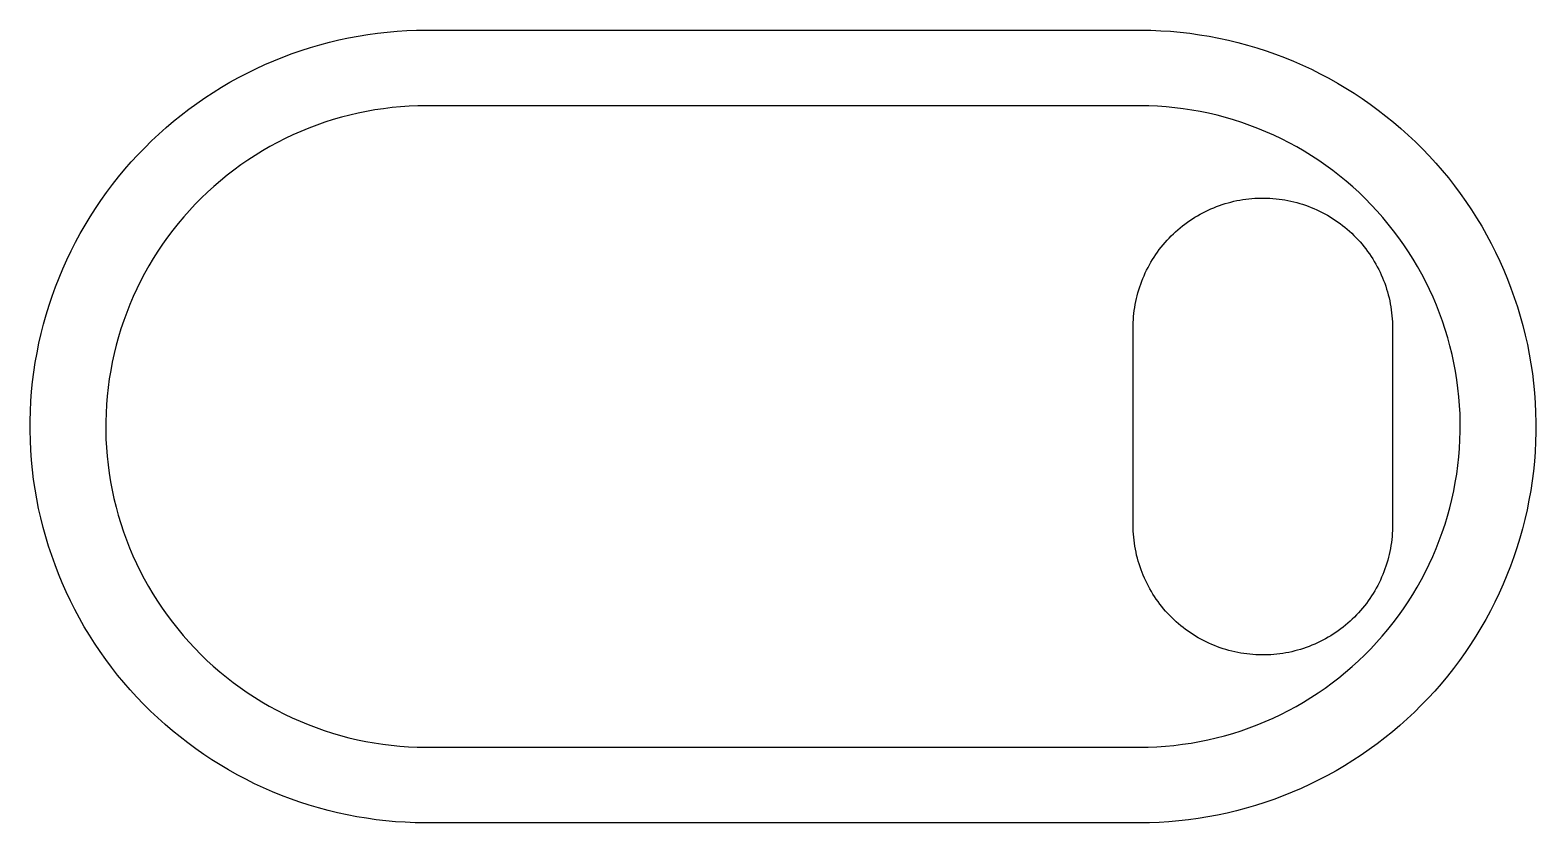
# Model space of a CAD drawing. Header units: millimetres. Extents: x 0 to 20.9, y 0 to 11.
import ezdxf

# ---------------------------------------------------------------- set-up
doc = ezdxf.new("R2010")
doc.units = ezdxf.units.MM
doc.layers.add('PAD_CUT', color=7, linetype='Continuous')
doc.layers.add('POD_OUTLINE', color=7, linetype='Continuous')

msp = doc.modelspace()

# ---------------------------------------------------------------- linework, layer by layer
at = {"layer": 'PAD_CUT'}
for points in [[(15.4, 1.05), (15.5194, 1.0516), (15.6387, 1.0564), (15.7578, 1.0644), (15.8767, 1.0756), (15.9952, 1.09), (16.1133, 1.1075), (16.2309, 1.1283), (16.3479, 1.1521), (16.4642, 1.1791), (16.5797, 1.2092), (16.6944, 1.2424), (16.8082, 1.2787), (16.9209, 1.318), (17.0326, 1.3603), (17.143, 1.4056), (17.2523, 1.4538), (17.3601, 1.505), (17.4666, 1.559), (17.5716, 1.6159), (17.675, 1.6755), (17.7768, 1.7379), (17.8769, 1.803), (17.9752, 1.8708), (18.0716, 1.9412), (18.1661, 2.0142), (18.2587, 2.0896), (18.3491, 2.1676), (18.4375, 2.2479), (18.5236, 2.3305), (18.6075, 2.4155), (18.6891, 2.5026), (18.7684, 2.592), (18.8452, 2.6834), (18.9195, 2.7768), (18.9913, 2.8722), (19.0605, 2.9695), (19.1271, 3.0686), (19.1909, 3.1695), (19.2521, 3.272), (19.3105, 3.3762), (19.3661, 3.4819), (19.4188, 3.589), (19.4686, 3.6975), (19.5155, 3.8073), (19.5594, 3.9183), (19.6004, 4.0305), (19.6383, 4.1437), (19.6731, 4.2579), (19.7049, 4.373), (19.7336, 4.4889), (19.7592, 4.6055), (19.7816, 4.7228), (19.8009, 4.8406), (19.817, 4.9589), (19.8299, 5.0776), (19.8396, 5.1966), (19.8462, 5.3158), (19.8495, 5.4352), (19.8497, 5.5546), (19.8466, 5.6739), (19.8403, 5.7932), (19.8309, 5.9122), (19.8182, 6.0309), (19.8024, 6.1493), (19.7834, 6.2671), (19.7612, 6.3845), (19.7359, 6.5011), (19.7075, 6.6171), (19.676, 6.7323), (19.6414, 6.8465), (19.6037, 6.9598), (19.5631, 7.0721), (19.5194, 7.1832), (19.4727, 7.2931), (19.4232, 7.4018), (19.3707, 7.509), (19.3154, 7.6148), (19.2572, 7.7191), (19.1963, 7.8218), (19.1326, 7.9228), (19.0663, 8.0221), (18.9973, 8.1195), (18.9257, 8.2151), (18.8516, 8.3087), (18.775, 8.4003), (18.696, 8.4898), (18.6146, 8.5771), (18.5309, 8.6623), (18.4449, 8.7451), (18.3568, 8.8256), (18.2665, 8.9038), (18.1741, 8.9795), (18.0798, 9.0526), (17.9835, 9.1232), (17.8854, 9.1912), (17.7855, 9.2566), (17.6838, 9.3192), (17.5805, 9.3791), (17.4757, 9.4362), (17.3693, 9.4905), (17.2616, 9.5419), (17.1525, 9.5904), (17.0421, 9.6359), (16.9305, 9.6785), (16.8179, 9.7181), (16.7042, 9.7546), (16.5896, 9.788), (16.4741, 9.8184), (16.3579, 9.8457), (16.241, 9.8698), (16.1234, 9.8908), (16.0054, 9.9086), (15.8869, 9.9233), (15.768, 9.9348), (15.6489, 9.943), (15.5296, 9.9481), (15.4102, 9.95), (15.2908, 9.95), (15.1714, 9.95), (15.052, 9.95), (14.9326, 9.95), (14.8132, 9.95), (14.6938, 9.95), (14.5744, 9.95), (14.455, 9.95), (14.3356, 9.95), (14.2162, 9.95), (14.0968, 9.95), (13.9774, 9.95), (13.858, 9.95), (13.7386, 9.95), (13.6192, 9.95), (13.4998, 9.95), (13.3804, 9.95), (13.261, 9.95), (13.1416, 9.95), (13.0222, 9.95), (12.9028, 9.95), (12.7834, 9.95), (12.664, 9.95), (12.5446, 9.95), (12.4252, 9.95), (12.3058, 9.95), (12.1864, 9.95), (12.067, 9.95), (11.9476, 9.95), (11.8282, 9.95), (11.7088, 9.95), (11.5894, 9.95), (11.47, 9.95), (11.3506, 9.95), (11.2312, 9.95), (11.1118, 9.95), (10.9924, 9.95), (10.873, 9.95), (10.7536, 9.95), (10.6342, 9.95), (10.5148, 9.95), (10.3954, 9.95), (10.276, 9.95), (10.1566, 9.95), (10.0372, 9.95), (9.9178, 9.95), (9.7984, 9.95), (9.679, 9.95), (9.5596, 9.95), (9.4402, 9.95), (9.3208, 9.95), (9.2014, 9.95), (9.082, 9.95), (8.9626, 9.95), (8.8432, 9.95), (8.7238, 9.95), (8.6044, 9.95), (8.485, 9.95), (8.3656, 9.95), (8.2462, 9.95), (8.1268, 9.95), (8.0074, 9.95), (7.888, 9.95), (7.7686, 9.95), (7.6492, 9.95), (7.5298, 9.95), (7.4104, 9.95), (7.291, 9.95), (7.1716, 9.95), (7.0522, 9.95), (6.9328, 9.95), (6.8134, 9.95), (6.694, 9.95), (6.5746, 9.95), (6.4552, 9.95), (6.3358, 9.95), (6.2164, 9.95), (6.097, 9.95), (5.9776, 9.95), (5.8582, 9.95), (5.7388, 9.95), (5.6194, 9.95), (5.5, 9.95), (5.3806, 9.9484), (5.2613, 9.9436), (5.1422, 9.9356), (5.0233, 9.9244), (4.9048, 9.91), (4.7867, 9.8925), (4.6691, 9.8717), (4.5521, 9.8479), (4.4358, 9.8209), (4.3203, 9.7908), (4.2056, 9.7576), (4.0918, 9.7213), (3.9791, 9.682), (3.8674, 9.6397), (3.757, 9.5944), (3.6477, 9.5462), (3.5399, 9.495), (3.4334, 9.441), (3.3284, 9.3841), (3.225, 9.3245), (3.1232, 9.2621), (3.0231, 9.197), (2.9248, 9.1292), (2.8284, 9.0588), (2.7339, 8.9858), (2.6413, 8.9104), (2.5509, 8.8324), (2.4625, 8.7521), (2.3764, 8.6695), (2.2925, 8.5845), (2.2109, 8.4974), (2.1316, 8.408), (2.0548, 8.3166), (1.9805, 8.2232), (1.9087, 8.1278), (1.8395, 8.0305), (1.7729, 7.9314), (1.7091, 7.8305), (1.6479, 7.728), (1.5895, 7.6238), (1.5339, 7.5181), (1.4812, 7.411), (1.4314, 7.3025), (1.3845, 7.1927), (1.3406, 7.0817), (1.2996, 6.9695), (1.2617, 6.8563), (1.2269, 6.7421), (1.1951, 6.627), (1.1664, 6.5111), (1.1408, 6.3945), (1.1184, 6.2772), (1.0991, 6.1594), (1.083, 6.0411), (1.0701, 5.9224), (1.0604, 5.8034), (1.0538, 5.6842), (1.0505, 5.5648), (1.0503, 5.4454), (1.0534, 5.3261), (1.0597, 5.2068), (1.0691, 5.0878), (1.0818, 4.9691), (1.0976, 4.8507), (1.1166, 4.7329), (1.1388, 4.6155), (1.1641, 4.4989), (1.1925, 4.3829), (1.224, 4.2677), (1.2586, 4.1535), (1.2963, 4.0402), (1.3369, 3.9279), (1.3806, 3.8168), (1.4273, 3.7069), (1.4768, 3.5982), (1.5293, 3.491), (1.5846, 3.3852), (1.6428, 3.2809), (1.7037, 3.1782), (1.7674, 3.0772), (1.8337, 2.9779), (1.9027, 2.8805), (1.9743, 2.7849), (2.0484, 2.6913), (2.125, 2.5997), (2.204, 2.5102), (2.2854, 2.4229), (2.3691, 2.3377), (2.4551, 2.2549), (2.5432, 2.1744), (2.6335, 2.0962), (2.7259, 2.0205), (2.8202, 1.9474), (2.9165, 1.8768), (3.0146, 1.8088), (3.1145, 1.7434), (3.2162, 1.6808), (3.3195, 1.6209), (3.4243, 1.5638), (3.5307, 1.5095), (3.6384, 1.4581), (3.7475, 1.4096), (3.8579, 1.3641), (3.9695, 1.3215), (4.0821, 1.2819), (4.1958, 1.2454), (4.3104, 1.212), (4.4259, 1.1816), (4.5421, 1.1543), (4.659, 1.1302), (4.7766, 1.1092), (4.8946, 1.0914), (5.0131, 1.0767), (5.132, 1.0652), (5.2511, 1.057), (5.3704, 1.0519), (5.4898, 1.05), (5.6092, 1.05), (5.7286, 1.05), (5.848, 1.05), (5.9674, 1.05), (6.0868, 1.05), (6.2062, 1.05), (6.3256, 1.05), (6.445, 1.05), (6.5644, 1.05), (6.6838, 1.05), (6.8032, 1.05), (6.9226, 1.05), (7.042, 1.05), (7.1614, 1.05), (7.2808, 1.05), (7.4002, 1.05), (7.5196, 1.05), (7.639, 1.05), (7.7584, 1.05), (7.8778, 1.05), (7.9972, 1.05), (8.1166, 1.05), (8.236, 1.05), (8.3554, 1.05), (8.4748, 1.05), (8.5942, 1.05), (8.7136, 1.05), (8.833, 1.05), (8.9524, 1.05), (9.0718, 1.05), (9.1912, 1.05), (9.3106, 1.05), (9.43, 1.05), (9.5494, 1.05), (9.6688, 1.05), (9.7882, 1.05), (9.9076, 1.05), (10.027, 1.05), (10.1464, 1.05), (10.2658, 1.05), (10.3852, 1.05), (10.5046, 1.05), (10.624, 1.05), (10.7434, 1.05), (10.8628, 1.05), (10.9822, 1.05), (11.1016, 1.05), (11.221, 1.05), (11.3404, 1.05), (11.4598, 1.05), (11.5792, 1.05), (11.6986, 1.05), (11.818, 1.05), (11.9374, 1.05), (12.0568, 1.05), (12.1762, 1.05), (12.2956, 1.05), (12.415, 1.05), (12.5344, 1.05), (12.6538, 1.05), (12.7732, 1.05), (12.8926, 1.05), (13.012, 1.05), (13.1314, 1.05), (13.2508, 1.05), (13.3702, 1.05), (13.4896, 1.05), (13.609, 1.05), (13.7284, 1.05), (13.8478, 1.05), (13.9672, 1.05), (14.0866, 1.05), (14.206, 1.05), (14.3254, 1.05), (14.4448, 1.05), (14.5642, 1.05), (14.6836, 1.05), (14.803, 1.05), (14.9224, 1.05), (15.0418, 1.05), (15.1612, 1.05), (15.2806, 1.05)], [(15.31, 4.13), (15.31, 4.172), (15.31, 4.2139), (15.31, 4.2559), (15.31, 4.2979), (15.31, 4.3399), (15.31, 4.3818), (15.31, 4.4238), (15.31, 4.4658), (15.31, 4.5078), (15.31, 4.5497), (15.31, 4.5917), (15.31, 4.6337), (15.31, 4.6757), (15.31, 4.7176), (15.31, 4.7596), (15.31, 4.8016), (15.31, 4.8436), (15.31, 4.8855), (15.31, 4.9275), (15.31, 4.9695), (15.31, 5.0115), (15.31, 5.0534), (15.31, 5.0954), (15.31, 5.1374), (15.31, 5.1794), (15.31, 5.2213), (15.31, 5.2633), (15.31, 5.3053), (15.31, 5.3473), (15.31, 5.3892), (15.31, 5.4312), (15.31, 5.4732), (15.31, 5.5152), (15.31, 5.5571), (15.31, 5.5991), (15.31, 5.6411), (15.31, 5.6831), (15.31, 5.725), (15.31, 5.767), (15.31, 5.809), (15.31, 5.8509), (15.31, 5.8929), (15.31, 5.9349), (15.31, 5.9769), (15.31, 6.0188), (15.31, 6.0608), (15.31, 6.1028), (15.31, 6.1448), (15.31, 6.1867), (15.31, 6.2287), (15.31, 6.2707), (15.31, 6.3127), (15.31, 6.3546), (15.31, 6.3966), (15.31, 6.4386), (15.31, 6.4806), (15.31, 6.5225), (15.31, 6.5645), (15.31, 6.6065), (15.31, 6.6485), (15.31, 6.6904), (15.31, 6.7324), (15.31, 6.7744), (15.31, 6.8164), (15.31, 6.8583), (15.3103, 6.9003), (15.3115, 6.9423), (15.3136, 6.9842), (15.3168, 7.026), (15.3209, 7.0678), (15.326, 7.1095), (15.3321, 7.151), (15.3391, 7.1924), (15.3471, 7.2336), (15.3561, 7.2746), (15.366, 7.3154), (15.3768, 7.3559), (15.3886, 7.3962), (15.4014, 7.4362), (15.415, 7.4759), (15.4296, 7.5152), (15.4451, 7.5542), (15.4615, 7.5929), (15.4788, 7.6311), (15.497, 7.6689), (15.5161, 7.7063), (15.536, 7.7433), (15.5568, 7.7797), (15.5785, 7.8157), (15.6009, 7.8512), (15.6242, 7.8861), (15.6483, 7.9204), (15.6732, 7.9542), (15.6989, 7.9875), (15.7253, 8.0201), (15.7525, 8.052), (15.7804, 8.0834), (15.8091, 8.114), (15.8384, 8.144), (15.8685, 8.1733), (15.8992, 8.2019), (15.9306, 8.2298), (15.9626, 8.2569), (15.9953, 8.2833), (16.0285, 8.3089), (16.0624, 8.3337), (16.0968, 8.3578), (16.1318, 8.381), (16.1673, 8.4034), (16.2033, 8.4249), (16.2398, 8.4457), (16.2768, 8.4655), (16.3142, 8.4845), (16.352, 8.5026), (16.3903, 8.5199), (16.429, 8.5362), (16.468, 8.5516), (16.5074, 8.5661), (16.5471, 8.5797), (16.5871, 8.5924), (16.6274, 8.6041), (16.668, 8.6149), (16.7088, 8.6247), (16.7498, 8.6336), (16.7911, 8.6415), (16.8324, 8.6485), (16.874, 8.6545), (16.9157, 8.6595), (16.9574, 8.6635), (16.9993, 8.6666), (17.0412, 8.6687), (17.0832, 8.6698), (17.1252, 8.6699), (17.1671, 8.6691), (17.2091, 8.6673), (17.2509, 8.6645), (17.2927, 8.6607), (17.3344, 8.656), (17.376, 8.6502), (17.4175, 8.6435), (17.4587, 8.6359), (17.4998, 8.6273), (17.5407, 8.6177), (17.5813, 8.6072), (17.6217, 8.5957), (17.6618, 8.5833), (17.7016, 8.57), (17.7411, 8.5558), (17.7802, 8.5406), (17.819, 8.5245), (17.8574, 8.5075), (17.8953, 8.4896), (17.9329, 8.4709), (17.97, 8.4513), (18.0066, 8.4308), (18.0428, 8.4095), (18.0784, 8.3873), (18.1135, 8.3643), (18.1481, 8.3405), (18.1821, 8.3159), (18.2155, 8.2905), (18.2484, 8.2643), (18.2806, 8.2374), (18.3121, 8.2097), (18.343, 8.1813), (18.3733, 8.1522), (18.4028, 8.1224), (18.4317, 8.0919), (18.4598, 8.0608), (18.4872, 8.029), (18.5139, 7.9966), (18.5397, 7.9635), (18.5649, 7.9299), (18.5892, 7.8957), (18.6127, 7.8609), (18.6354, 7.8256), (18.6573, 7.7898), (18.6783, 7.7535), (18.6985, 7.7167), (18.7178, 7.6794), (18.7362, 7.6417), (18.7537, 7.6035), (18.7704, 7.565), (18.7862, 7.5261), (18.801, 7.4869), (18.8149, 7.4473), (18.8279, 7.4073), (18.84, 7.3671), (18.8511, 7.3267), (18.8613, 7.2859), (18.8705, 7.245), (18.8788, 7.2039), (18.8861, 7.1625), (18.8924, 7.121), (18.8978, 7.0794), (18.9022, 7.0377), (18.9056, 6.9958), (18.908, 6.9539), (18.9095, 6.912), (18.91, 6.87), (18.91, 6.828), (18.91, 6.7861), (18.91, 6.7441), (18.91, 6.7021), (18.91, 6.6601), (18.91, 6.6182), (18.91, 6.5762), (18.91, 6.5342), (18.91, 6.4922), (18.91, 6.4503), (18.91, 6.4083), (18.91, 6.3663), (18.91, 6.3243), (18.91, 6.2824), (18.91, 6.2404), (18.91, 6.1984), (18.91, 6.1564), (18.91, 6.1145), (18.91, 6.0725), (18.91, 6.0305), (18.91, 5.9885), (18.91, 5.9466), (18.91, 5.9046), (18.91, 5.8626), (18.91, 5.8206), (18.91, 5.7787), (18.91, 5.7367), (18.91, 5.6947), (18.91, 5.6527), (18.91, 5.6108), (18.91, 5.5688), (18.91, 5.5268), (18.91, 5.4848), (18.91, 5.4429), (18.91, 5.4009), (18.91, 5.3589), (18.91, 5.3169), (18.91, 5.275), (18.91, 5.233), (18.91, 5.191), (18.91, 5.1491), (18.91, 5.1071), (18.91, 5.0651), (18.91, 5.0231), (18.91, 4.9812), (18.91, 4.9392), (18.91, 4.8972), (18.91, 4.8552), (18.91, 4.8133), (18.91, 4.7713), (18.91, 4.7293), (18.91, 4.6873), (18.91, 4.6454), (18.91, 4.6034), (18.91, 4.5614), (18.91, 4.5194), (18.91, 4.4775), (18.91, 4.4355), (18.91, 4.3935), (18.91, 4.3515), (18.91, 4.3096), (18.91, 4.2676), (18.91, 4.2256), (18.91, 4.1836), (18.91, 4.1417), (18.9097, 4.0997), (18.9085, 4.0577), (18.9064, 4.0158), (18.9032, 3.974), (18.8991, 3.9322), (18.894, 3.8905), (18.8879, 3.849), (18.8809, 3.8076), (18.8729, 3.7664), (18.8639, 3.7254), (18.854, 3.6846), (18.8432, 3.6441), (18.8314, 3.6038), (18.8186, 3.5638), (18.805, 3.5241), (18.7904, 3.4848), (18.7749, 3.4458), (18.7585, 3.4071), (18.7412, 3.3689), (18.723, 3.3311), (18.7039, 3.2937), (18.684, 3.2567), (18.6632, 3.2203), (18.6415, 3.1843), (18.6191, 3.1488), (18.5958, 3.1139), (18.5717, 3.0796), (18.5468, 3.0458), (18.5211, 3.0125), (18.4947, 2.9799), (18.4675, 2.948), (18.4396, 2.9166), (18.4109, 2.886), (18.3816, 2.856), (18.3515, 2.8267), (18.3208, 2.7981), (18.2894, 2.7702), (18.2574, 2.7431), (18.2247, 2.7167), (18.1915, 2.6911), (18.1576, 2.6663), (18.1232, 2.6422), (18.0882, 2.619), (18.0527, 2.5966), (18.0167, 2.5751), (17.9802, 2.5543), (17.9432, 2.5345), (17.9058, 2.5155), (17.868, 2.4974), (17.8297, 2.4801), (17.791, 2.4638), (17.752, 2.4484), (17.7126, 2.4339), (17.6729, 2.4203), (17.6329, 2.4076), (17.5926, 2.3959), (17.552, 2.3851), (17.5112, 2.3753), (17.4702, 2.3664), (17.4289, 2.3585), (17.3876, 2.3515), (17.346, 2.3455), (17.3043, 2.3405), (17.2626, 2.3365), (17.2207, 2.3334), (17.1788, 2.3313), (17.1368, 2.3302), (17.0948, 2.3301), (17.0529, 2.3309), (17.0109, 2.3327), (16.9691, 2.3355), (16.9273, 2.3393), (16.8856, 2.344), (16.844, 2.3498), (16.8025, 2.3565), (16.7613, 2.3641), (16.7202, 2.3727), (16.6793, 2.3823), (16.6387, 2.3928), (16.5983, 2.4043), (16.5582, 2.4167), (16.5184, 2.43), (16.4789, 2.4442), (16.4398, 2.4594), (16.401, 2.4755), (16.3626, 2.4925), (16.3247, 2.5104), (16.2871, 2.5291), (16.25, 2.5487), (16.2134, 2.5692), (16.1772, 2.5905), (16.1416, 2.6127), (16.1065, 2.6357), (16.0719, 2.6595), (16.0379, 2.6841), (16.0045, 2.7095), (15.9716, 2.7357), (15.9394, 2.7626), (15.9079, 2.7903), (15.877, 2.8187), (15.8467, 2.8478), (15.8172, 2.8776), (15.7883, 2.9081), (15.7602, 2.9392), (15.7328, 2.971), (15.7061, 3.0034), (15.6803, 3.0365), (15.6551, 3.0701), (15.6308, 3.1043), (15.6073, 3.1391), (15.5846, 3.1744), (15.5627, 3.2102), (15.5417, 3.2465), (15.5215, 3.2833), (15.5022, 3.3206), (15.4838, 3.3583), (15.4663, 3.3965), (15.4496, 3.435), (15.4338, 3.4739), (15.419, 3.5131), (15.4051, 3.5527), (15.3921, 3.5927), (15.38, 3.6329), (15.3689, 3.6733), (15.3587, 3.7141), (15.3495, 3.755), (15.3412, 3.7961), (15.3339, 3.8375), (15.3276, 3.879), (15.3222, 3.9206), (15.3178, 3.9623), (15.3144, 4.0042), (15.312, 4.0461), (15.3105, 4.088)]]:
    msp.add_lwpolyline(points, close=True, dxfattribs=at)
at = {"layer": 'POD_OUTLINE'}
msp.add_lwpolyline([(15.4, 0), (15.2641, 0), (15.1282, 0), (14.9923, 0), (14.8564, 0), (14.7205, 0), (14.5846, 0), (14.4487, 0), (14.3128, 0), (14.177, 0), (14.0411, 0), (13.9052, 0), (13.7693, 0), (13.6334, 0), (13.4975, 0), (13.3616, 0), (13.2257, 0), (13.0898, 0), (12.9539, 0), (12.818, 0), (12.6821, 0), (12.5462, 0), (12.4103, 0), (12.2744, 0), (12.1385, 0), (12.0027, 0), (11.8668, 0), (11.7309, 0), (11.595, 0), (11.4591, 0), (11.3232, 0), (11.1873, 0), (11.0514, 0), (10.9155, 0), (10.7796, 0), (10.6437, 0), (10.5078, 0), (10.3719, 0), (10.236, 0), (10.1001, 0), (9.9642, 0), (9.8284, 0), (9.6925, 0), (9.5566, 0), (9.4207, 0), (9.2848, 0), (9.1489, 0), (9.013, 0), (8.8771, 0), (8.7412, 0), (8.6053, 0), (8.4694, 0), (8.3335, 0), (8.1976, 0), (8.0617, 0), (7.9258, 0), (7.7899, 0), (7.6541, 0), (7.5182, 0), (7.3823, 0), (7.2464, 0), (7.1105, 0), (6.9746, 0), (6.8387, 0), (6.7028, 0), (6.5669, 0), (6.431, 0), (6.2951, 0), (6.1592, 0), (6.0233, 0), (5.8874, 0), (5.7515, 0), (5.6156, 0), (5.4798, 0), (5.3439, 0.0022), (5.2081, 0.0078), (5.0725, 0.0166), (4.9372, 0.0289), (4.8022, 0.0444), (4.6676, 0.0634), (4.5335, 0.0856), (4.4001, 0.1111), (4.2673, 0.1399), (4.1352, 0.172), (4.004, 0.2074), (3.8737, 0.2459), (3.7444, 0.2877), (3.6162, 0.3327), (3.4891, 0.3808), (3.3632, 0.432), (3.2387, 0.4864), (3.1155, 0.5438), (2.9938, 0.6042), (2.8736, 0.6676), (2.755, 0.734), (2.6381, 0.8032), (2.5229, 0.8754), (2.4096, 0.9503), (2.2981, 1.0281), (2.1886, 1.1086), (2.0811, 1.1917), (1.9758, 1.2775), (1.8725, 1.3658), (1.7715, 1.4567), (1.6727, 1.5501), (1.5763, 1.6458), (1.4823, 1.7439), (1.3907, 1.8443), (1.3017, 1.947), (1.2152, 2.0518), (1.1313, 2.1587), (1.0501, 2.2677), (0.9716, 2.3786), (0.8958, 2.4914), (0.8229, 2.6061), (0.7528, 2.7225), (0.6857, 2.8406), (0.6214, 2.9604), (0.5602, 3.0817), (0.5019, 3.2045), (0.4468, 3.3286), (0.3947, 3.4542), (0.3457, 3.5809), (0.2998, 3.7088), (0.2572, 3.8379), (0.2177, 3.9679), (0.1815, 4.0989), (0.1485, 4.2307), (0.1187, 4.3633), (0.0923, 4.4966), (0.0692, 4.6305), (0.0493, 4.7649), (0.0328, 4.8998), (0.0197, 5.0351), (0.0099, 5.1706), (0.0034, 5.3063), (0.0003, 5.4422), (0.0006, 5.5781), (0.0042, 5.7139), (0.0111, 5.8496), (0.0214, 5.9851), (0.0351, 6.1203), (0.0521, 6.2551), (0.0724, 6.3895), (0.096, 6.5233), (0.123, 6.6565), (0.1532, 6.789), (0.1867, 6.9207), (0.2234, 7.0515), (0.2633, 7.1814), (0.3065, 7.3103), (0.3528, 7.4381), (0.4022, 7.5646), (0.4548, 7.6899), (0.5104, 7.8139), (0.5691, 7.9365), (0.6308, 8.0576), (0.6955, 8.1771), (0.7631, 8.295), (0.8336, 8.4111), (0.9069, 8.5255), (0.9831, 8.6381), (1.062, 8.7487), (1.1436, 8.8574), (1.2279, 8.964), (1.3148, 9.0684), (1.4042, 9.1708), (1.4961, 9.2708), (1.5905, 9.3686), (1.6873, 9.464), (1.7864, 9.557), (1.8878, 9.6475), (1.9913, 9.7355), (2.097, 9.8209), (2.2048, 9.9036), (2.3146, 9.9837), (2.4264, 10.061), (2.54, 10.1355), (2.6554, 10.2073), (2.7726, 10.2761), (2.8914, 10.342), (3.0118, 10.405), (3.1338, 10.465), (3.2571, 10.5219), (3.3819, 10.5758), (3.5079, 10.6266), (3.6352, 10.6742), (3.7636, 10.7187), (3.8931, 10.76), (4.0235, 10.7981), (4.1548, 10.833), (4.287, 10.8646), (4.4199, 10.8929), (4.5535, 10.9179), (4.6876, 10.9397), (4.8223, 10.9581), (4.9573, 10.9732), (5.0927, 10.9849), (5.2283, 10.9933), (5.3641, 10.9983), (5.5, 11), (5.6359, 11), (5.7718, 11), (5.9077, 11), (6.0436, 11), (6.1795, 11), (6.3154, 11), (6.4513, 11), (6.5872, 11), (6.723, 11), (6.8589, 11), (6.9948, 11), (7.1307, 11), (7.2666, 11), (7.4025, 11), (7.5384, 11), (7.6743, 11), (7.8102, 11), (7.9461, 11), (8.082, 11), (8.2179, 11), (8.3538, 11), (8.4897, 11), (8.6256, 11), (8.7615, 11), (8.8973, 11), (9.0332, 11), (9.1691, 11), (9.305, 11), (9.4409, 11), (9.5768, 11), (9.7127, 11), (9.8486, 11), (9.9845, 11), (10.1204, 11), (10.2563, 11), (10.3922, 11), (10.5281, 11), (10.664, 11), (10.7999, 11), (10.9358, 11), (11.0716, 11), (11.2075, 11), (11.3434, 11), (11.4793, 11), (11.6152, 11), (11.7511, 11), (11.887, 11), (12.0229, 11), (12.1588, 11), (12.2947, 11), (12.4306, 11), (12.5665, 11), (12.7024, 11), (12.8383, 11), (12.9742, 11), (13.1101, 11), (13.2459, 11), (13.3818, 11), (13.5177, 11), (13.6536, 11), (13.7895, 11), (13.9254, 11), (14.0613, 11), (14.1972, 11), (14.3331, 11), (14.469, 11), (14.6049, 11), (14.7408, 11), (14.8767, 11), (15.0126, 11), (15.1485, 11), (15.2844, 11), (15.4202, 11), (15.5561, 10.9978), (15.6919, 10.9922), (15.8275, 10.9834), (15.9628, 10.9711), (16.0978, 10.9556), (16.2324, 10.9366), (16.3665, 10.9144), (16.4999, 10.8889), (16.6327, 10.8601), (16.7648, 10.828), (16.896, 10.7926), (17.0263, 10.7541), (17.1556, 10.7123), (17.2838, 10.6673), (17.4109, 10.6192), (17.5368, 10.568), (17.6613, 10.5136), (17.7845, 10.4562), (17.9062, 10.3958), (18.0264, 10.3324), (18.145, 10.266), (18.2619, 10.1968), (18.3771, 10.1246), (18.4904, 10.0497), (18.6019, 9.9719), (18.7114, 9.8914), (18.8189, 9.8083), (18.9242, 9.7225), (19.0275, 9.6342), (19.1285, 9.5433), (19.2273, 9.4499), (19.3237, 9.3542), (19.4177, 9.2561), (19.5093, 9.1557), (19.5983, 9.053), (19.6848, 8.9482), (19.7687, 8.8413), (19.8499, 8.7323), (19.9284, 8.6214), (20.0042, 8.5086), (20.0771, 8.3939), (20.1472, 8.2775), (20.2143, 8.1594), (20.2786, 8.0396), (20.3398, 7.9183), (20.3981, 7.7955), (20.4532, 7.6714), (20.5053, 7.5458), (20.5543, 7.4191), (20.6002, 7.2912), (20.6428, 7.1621), (20.6823, 7.0321), (20.7185, 6.9011), (20.7515, 6.7693), (20.7813, 6.6367), (20.8077, 6.5034), (20.8308, 6.3695), (20.8507, 6.2351), (20.8672, 6.1002), (20.8803, 5.9649), (20.8901, 5.8294), (20.8966, 5.6937), (20.8997, 5.5578), (20.8994, 5.4219), (20.8958, 5.2861), (20.8889, 5.1504), (20.8786, 5.0149), (20.8649, 4.8797), (20.8479, 4.7449), (20.8276, 4.6105), (20.804, 4.4767), (20.777, 4.3435), (20.7468, 4.211), (20.7133, 4.0793), (20.6766, 3.9485), (20.6367, 3.8186), (20.5935, 3.6897), (20.5472, 3.5619), (20.4978, 3.4354), (20.4452, 3.3101), (20.3896, 3.1861), (20.3309, 3.0635), (20.2692, 2.9424), (20.2045, 2.8229), (20.1369, 2.705), (20.0664, 2.5889), (19.9931, 2.4745), (19.9169, 2.3619), (19.838, 2.2513), (19.7564, 2.1426), (19.6721, 2.036), (19.5852, 1.9316), (19.4958, 1.8292), (19.4039, 1.7292), (19.3095, 1.6314), (19.2127, 1.536), (19.1136, 1.443), (19.0122, 1.3525), (18.9087, 1.2645), (18.803, 1.1791), (18.6952, 1.0964), (18.5854, 1.0163), (18.4736, 0.939), (18.36, 0.8645), (18.2446, 0.7927), (18.1274, 0.7239), (18.0086, 0.658), (17.8882, 0.595), (17.7662, 0.535), (17.6429, 0.4781), (17.5181, 0.4242), (17.3921, 0.3734), (17.2648, 0.3258), (17.1364, 0.2813), (17.0069, 0.24), (16.8765, 0.2019), (16.7452, 0.167), (16.613, 0.1354), (16.4801, 0.1071), (16.3465, 0.0821), (16.2124, 0.0603), (16.0777, 0.0419), (15.9427, 0.0268), (15.8073, 0.0151), (15.6717, 0.0067), (15.5359, 0.0017)], close=True, dxfattribs=at)

doc.saveas('drawing.dxf')
